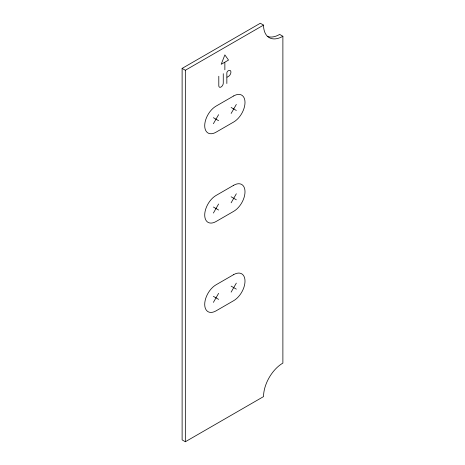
<?xml version="1.0" encoding="UTF-8"?>
<svg xmlns="http://www.w3.org/2000/svg" width="465" height="465" viewBox="0 0 465 465"><rect width="100%" height="100%" fill="white"/><g stroke="black" fill="none" stroke-linecap="round" stroke-linejoin="round"><path stroke-width="0.7" d="M213.394 123.702L218.597 114.681M231.122 113.466L236.33 104.445M213.394 213.04L218.597 204.019M231.122 202.804L236.33 193.783M213.394 302.372L218.597 293.357M231.122 292.136L236.33 283.115M182.117 68.402L260.319 23.25L263.545 25.11A27.354 15.793 -60 0 0 282.883 36.276L282.883 363.095A27.354 15.793 -60 0 0 263.545 396.599L185.337 441.75L182.117 439.89L182.117 68.402L185.337 70.261L263.545 25.11M224.601 62.345L221.206 64.304L224.862 54.887L228.513 60.084L224.862 62.194L224.862 69.779M227.1 77.202L228.431 76.434A3.517 2.029 -60 0 0 230.919 72.127A3.517 2.029 -60 0 0 228.431 70.692L228.053 70.913A1.709 0.988 -60 0 0 226.844 73.005L226.844 83.52M282.883 36.276L279.663 34.416A27.354 15.793 -60 0 1 267.212 36.363M231.122 107.456L236.33 110.461M213.394 117.692L218.597 120.697M231.122 196.788L236.33 199.793M213.394 207.024L218.597 210.029M231.122 286.126L236.33 289.131M213.394 296.362L218.597 299.367M223.264 73.679L223.264 83.142A3.156 1.819 -60 0 1 221.032 87.007A3.156 1.819 -60 0 1 218.8 85.717L218.8 76.254M185.337 70.261L185.337 441.75M233.726 95.93L215.993 106.165A15.955 9.213 -60 0 0 204.71 125.707A15.955 9.213 -60 0 0 215.993 132.223L233.726 121.987A15.955 9.213 -60 0 0 245.008 102.44A15.955 9.213 -60 0 0 233.726 95.93M233.726 185.262L215.993 195.498A15.955 9.213 -60 0 0 204.71 215.039A15.955 9.213 -60 0 0 215.993 221.555L233.726 211.319A15.955 9.213 -60 0 0 245.008 191.778A15.955 9.213 -60 0 0 233.726 185.262M233.726 274.6L215.993 284.836A15.955 9.213 -60 0 0 204.71 304.377A15.955 9.213 -60 0 0 215.993 310.893L233.726 300.657A15.955 9.213 -60 0 0 245.008 281.116A15.955 9.213 -60 0 0 233.726 274.6"/></g></svg>
